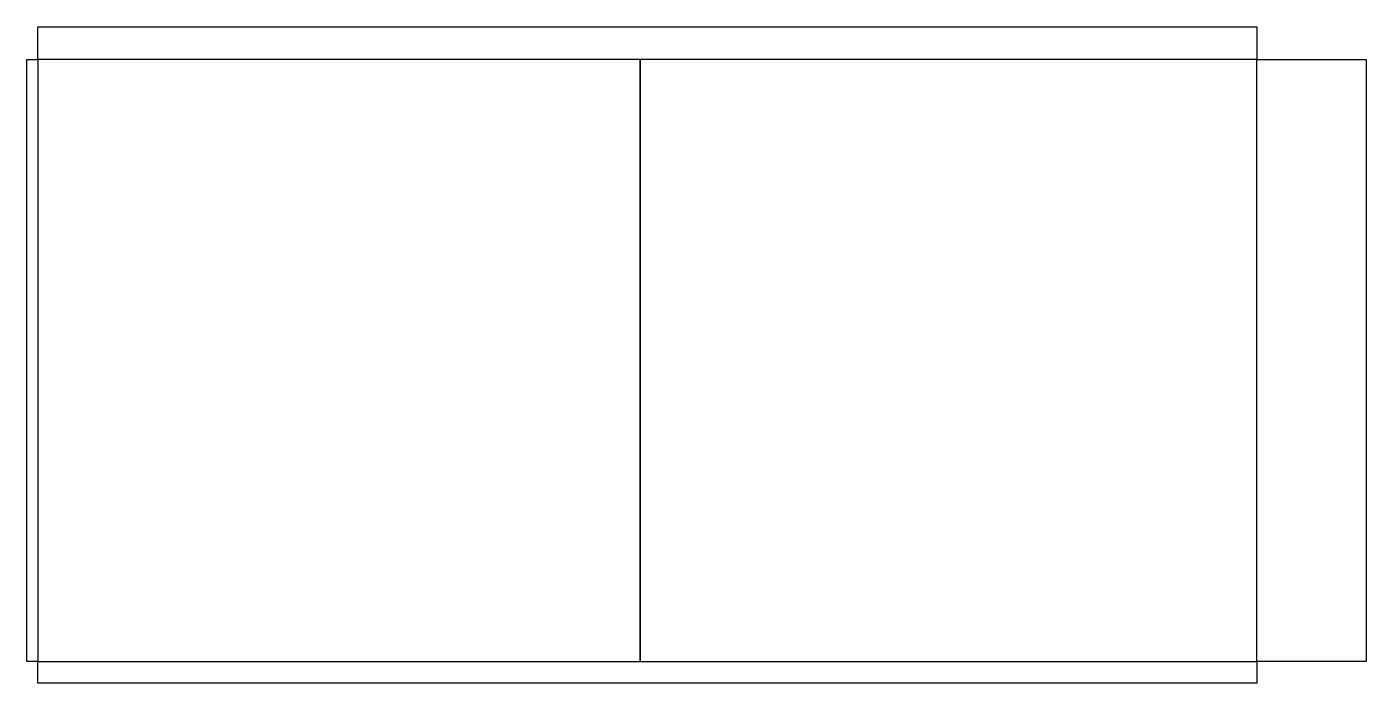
# Model space of a CAD drawing. Header units: metres. Extents: x -1 to 121, y -2 to 58.
import ezdxf

# ---------------------------------------------------------------- set-up
doc = ezdxf.new("R2010")
doc.units = ezdxf.units.M
doc.linetypes.add('DASHED', pattern=[0])
for name, color, linetype in [('CUT', 1, 'Continuous'), ('FOLDS', 6, 'Continuous'), ('TEMPLATE', 2, 'Continuous')]:
    doc.layers.add(name, color=color, linetype=linetype)

msp = doc.modelspace()

# ---------------------------------------------------------------- linework, layer by layer
at = {"layer": 'CUT'}
for points in [[(111.3, 55), (0, 55), (0, 58), (111.3, 58), (111.3, 55)], [(0, 55), (0, 0), (-1, 0), (-1, 55), (0, 55)], [(111.3, 0), (111.3, 55), (121.3, 55), (121.3, 0), (111.3, 0)], [(0, 0), (111.3, 0), (111.3, -2), (0, -2), (0, 0)]]:
    msp.add_lwpolyline(points, dxfattribs=at)
at = {"layer": 'FOLDS', "linetype": 'DASHED'}
for p, q in [((111.3, 55), (0, 55)), ((0, 55), (0, 0)), ((55, 0), (55, 55)), ((111.3, 0), (111.3, 55)), ((0, 0), (111.3, 0))]:
    msp.add_line(p, q, dxfattribs=at)
at = {"layer": 'TEMPLATE'}
for points in [[(0, 0), (55, 0), (55, 55), (0, 55), (0, 0)], [(55, 0), (111.3, 0), (111.3, 55), (55, 55), (55, 0)]]:
    msp.add_lwpolyline(points, dxfattribs=at)

doc.saveas('drawing.dxf')
